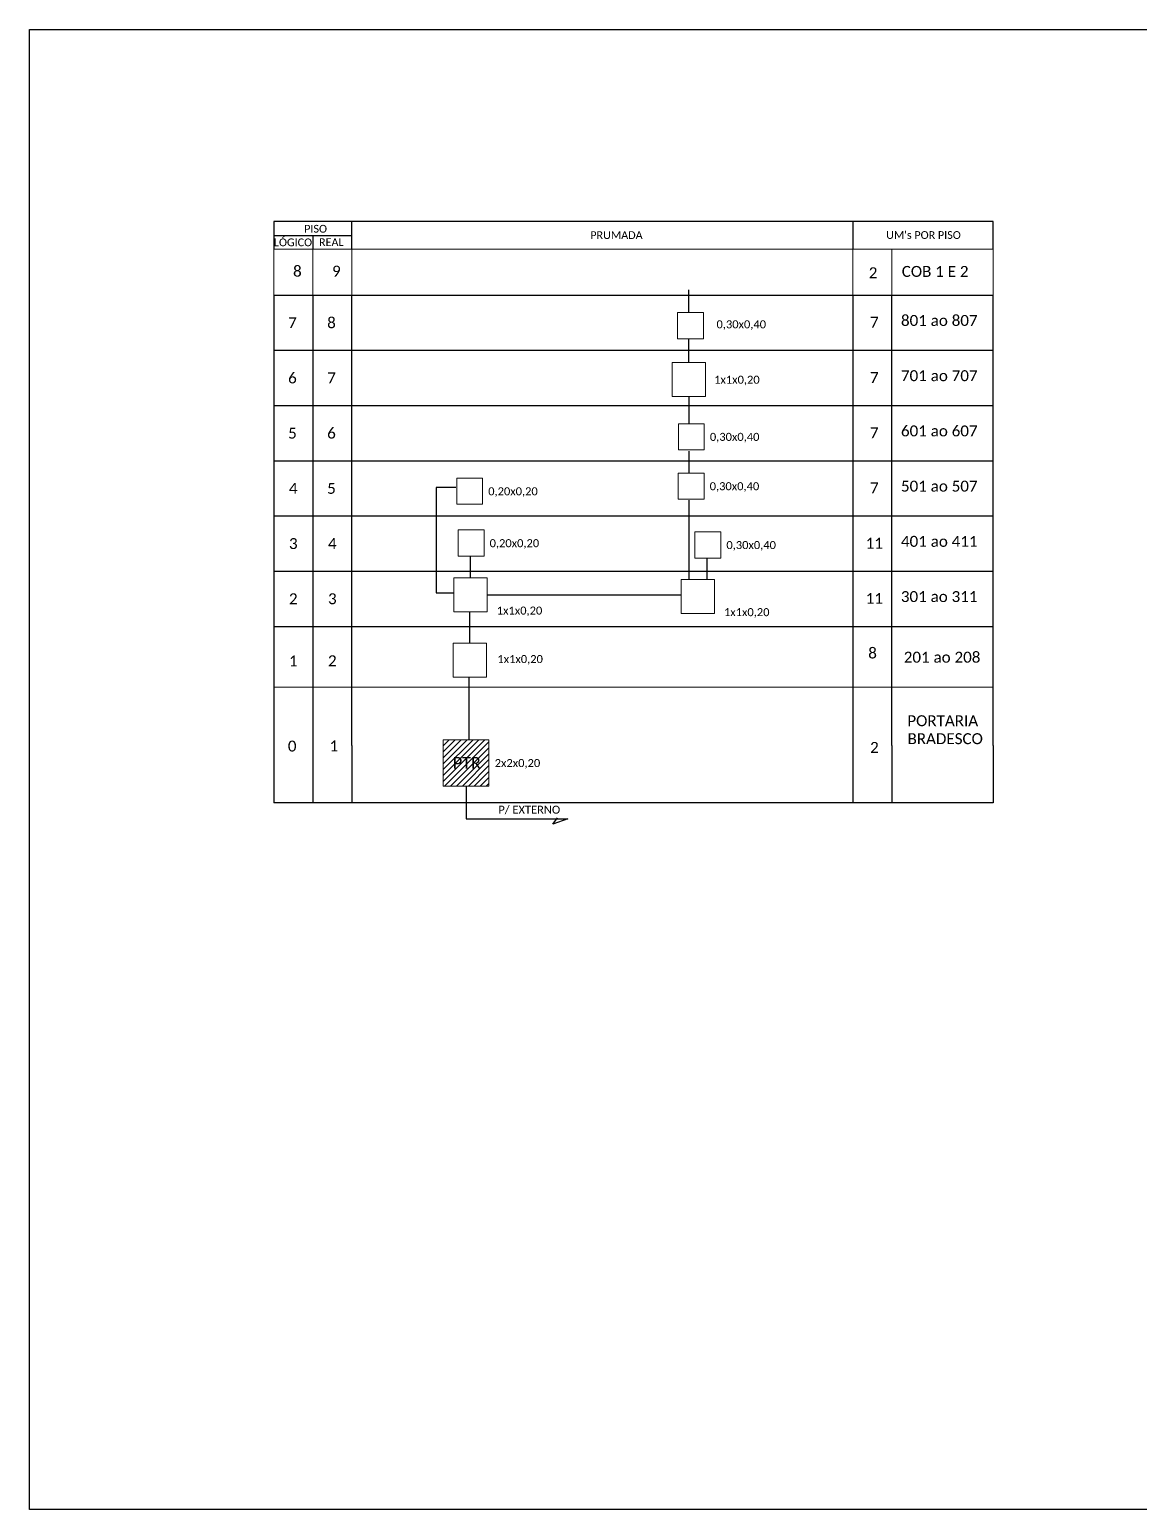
# Model space of a CAD drawing. Header units: metres. Extents: x -36 to 590097, y -8 to 9716508.
# Drawn here: x 588779 to 589438, y 9714613 to 9715491 of the extents above; entities that cross this region are included whole.
import ezdxf
from ezdxf.enums import TextEntityAlignment as Align

# ---------------------------------------------------------------- set-up
doc = ezdxf.new("R2010")
doc.units = ezdxf.units.M
doc.header["$LTSCALE"] = 0.5
doc.header["$MEASUREMENT"] = 0
doc.layers.add('DROP DE CLIENTE', color=140, linetype='Continuous')
doc.styles.add('WMF-Calibri0', font='calibri.ttf')

msp = doc.modelspace()

# ---------------------------------------------------------------- hatches: boundary and pattern name
h = msp.add_hatch()
h.set_pattern_fill('ANSI31', color=1, scale=20, style=0)
h.set_pattern_definition([(45, (587801.0957, 9714273.943), (-1.767767, 1.767767), [])])
h.paths.add_polyline_path([(589024.34, 9715041.87), (589051.48, 9715041.87), (589051.48, 9715069.39), (589024.34, 9715069.39)])
h.paths.add_polyline_path([(589028.34, 9715050.58), (589048.5, 9715050.58), (589048.5, 9715060.88), (589028.34, 9715060.88)], flags=24)

# ---------------------------------------------------------------- linework, layer by layer
at = {"color": 3}
for p, q in [((589170.23, 9715227.82), (589170.23, 9715240.49)), ((589170.15, 9715164.63), (589170.15, 9715211.56)), ((589040.44, 9715165.6), (589040.44, 9715178.27)), ((589180.87, 9715164.49), (589180.87, 9715177.16)), ((589050.57, 9715155.29), (589165.44, 9715155.29)), ((589040.05, 9715126.88), (589040.05, 9715145.07)), ((589039.75, 9715069.86), (589039.75, 9715106.57))]:
    msp.add_line(p, q, dxfattribs=at)
at = {"color": 0}
for p, q in [((588923.84, 9715066.06), (588923.84, 9715031.93)), ((588946.98, 9715066.06), (588946.98, 9715031.93)), ((588970.13, 9715066.06), (588970.13, 9715031.93)), ((589267.28, 9715066.06), (589267.28, 9715031.93)), ((589290.43, 9715066.06), (589290.43, 9715031.93))]:
    msp.add_line(p, q, dxfattribs=at)
for p, q in [((589350.46, 9715066.06), (589350.46, 9715031.93)), ((589350.46, 9715031.93), (588923.84, 9715031.93))]:
    msp.add_line(p, q)
msp.add_lwpolyline([(590096.69, 9714613.06), (588779.02, 9714613.06), (588779.02, 9715490.52), (590096.69, 9715490.52)], close=True)
for points in [[(589350.46, 9715376.73), (588923.84, 9715376.73)], [(588923.84, 9715368.5), (588970.13, 9715368.5)], [(588923.84, 9715333.12), (589350.46, 9715333.12)]]:
    msp.add_lwpolyline(points, dxfattribs=at)
for points in [[(588923.84, 9715376.73), (588923.84, 9715360.28)], [(588970.13, 9715360.28), (588970.13, 9715376.73)], [(589267.28, 9715376.73), (589267.28, 9715360.28)], [(589350.46, 9715360.28), (589350.46, 9715376.73)], [(588946.98, 9715368.5), (588946.98, 9715360.28)], [(588923.84, 9715333.12), (589350.46, 9715333.12)], [(588923.84, 9715333.12), (589350.46, 9715333.12)], [(588923.84, 9715333.12), (588923.84, 9715066.06)], [(588946.98, 9715333.12), (588946.98, 9715066.06)], [(588970.13, 9715066.06), (588970.13, 9715333.12)], [(589267.28, 9715333.12), (589267.28, 9715066.06)], [(589290.43, 9715066.06), (589290.43, 9715333.12)], [(589350.46, 9715066.06), (589350.46, 9715333.12)], [(588923.84, 9715300.38), (589350.46, 9715300.38)], [(588923.84, 9715267.64), (589350.46, 9715267.64)], [(588923.84, 9715234.89), (589350.46, 9715234.89)], [(588923.84, 9715202.15), (589350.46, 9715202.15)], [(588923.84, 9715169.41), (589350.46, 9715169.41)], [(588923.84, 9715136.66), (589350.46, 9715136.66)]]:
    msp.add_lwpolyline(points)
at = {"color": 3}
for points in [[(589169.91, 9715336.28), (589169.91, 9715322.59)], [(589169.88, 9715306.96), (589169.88, 9715293.27)], [(589170.11, 9715273.05), (589170.11, 9715256.91)], [(589031.75, 9715219.01), (589020.09, 9715219.01), (589020.09, 9715156.61), (589030.33, 9715156.61)]]:
    msp.add_lwpolyline(points, dxfattribs=at)
at = {"lineweight": 0}
for points in [[(589178.69, 9715322.76), (589163.36, 9715322.76), (589163.36, 9715307.22), (589178.69, 9715307.22)], [(589179.91, 9715293.14), (589160.1, 9715293.14), (589160.1, 9715273.05), (589179.91, 9715273.05)], [(589179.2, 9715256.84), (589163.87, 9715256.84), (589163.87, 9715241.3), (589179.2, 9715241.3)], [(589047.72, 9715224.57), (589032.39, 9715224.57), (589032.39, 9715209.04), (589047.72, 9715209.04)], [(589179.08, 9715227.57), (589163.76, 9715227.57), (589163.76, 9715212.04), (589179.08, 9715212.04)], [(589048.56, 9715193.8), (589033.24, 9715193.8), (589033.24, 9715178.27), (589048.56, 9715178.27)], [(589188.99, 9715192.7), (589173.66, 9715192.7), (589173.66, 9715177.16), (589188.99, 9715177.16)], [(589050.48, 9715165.34), (589030.68, 9715165.34), (589030.68, 9715145.26), (589050.48, 9715145.26)], [(589185.25, 9715164.4), (589165.44, 9715164.4), (589165.44, 9715144.32), (589185.25, 9715144.32)], [(589050.02, 9715126.65), (589030.21, 9715126.65), (589030.21, 9715106.57), (589050.02, 9715106.57)]]:
    msp.add_lwpolyline(points, close=True, dxfattribs=at)
at = {"color": 1, "lineweight": 0}
msp.add_lwpolyline([(589024.34, 9715069.39), (589051.48, 9715069.39), (589051.48, 9715041.87), (589024.34, 9715041.87)], close=True, dxfattribs=at)
at = {"color": 1}
for points in [[(589037.91, 9715041.87), (589037.91, 9715022.61), (589098.18, 9715022.61)], [(589089.36, 9715019.42), (589092.17, 9715023.08)], [(589098.18, 9715022.61), (589089.36, 9715019.42)]]:
    msp.add_lwpolyline(points, dxfattribs=at)
at = {"layer": 'DROP DE CLIENTE', "color": 0, "lineweight": 0}
for p, q in [((588923.84, 9715360.28), (589350.46, 9715360.28)), ((588923.84, 9715360.28), (588923.84, 9715333.12)), ((588946.98, 9715360.28), (588946.98, 9715333.12)), ((588970.13, 9715360.28), (588970.13, 9715333.12)), ((589267.28, 9715360.28), (589267.28, 9715333.12)), ((589290.43, 9715333.12), (589290.43, 9715360.44)), ((589350.46, 9715360.28), (589350.46, 9715333.12)), ((588923.84, 9715100.68), (589350.46, 9715100.68))]:
    msp.add_line(p, q, dxfattribs=at)

# ---------------------------------------------------------------- texts
at = {"color": 0, "style": 'WMF-Calibri0'}
for s, p in [('     PISO', (588933.76, 9715370.12)), ('PRUMADA', (589111.58, 9715366.35)), ("UM's POR PISO", (589287.06, 9715366.4)), ('  LÓGICO', (588920.67, 9715362.06)), ('    REAL', (588944.2, 9715362.17))]:
    msp.add_text(s, height=4.6, dxfattribs=at).set_placement(p)
at = {"color": 7, "style": 'WMF-Calibri0'}
for s, height, p in [('COB 1 E 2', 6.48, (589296.31, 9715343.89)), ('0,30x0,40', 4.746, (589186.43, 9715313.39)), ('801 ao 807', 6.48, (589295.84, 9715314.81)), ('1x1x0,20', 4.746, (589185.03, 9715280.54)), ('701 ao 707', 6.48, (589295.84, 9715282.06)), ('0,30x0,40', 4.746, (589182.5, 9715246.64)), ('601 ao 607', 6.48, (589295.84, 9715249.32)), ('0,30x0,40', 4.746, (589182.39, 9715217.38)), ('501 ao 507', 6.48, (589295.84, 9715216.57)), ('0,20x0,20', 4.746, (589051.02, 9715214.37)), ('0,20x0,20', 4.746, (589051.86, 9715183.6)), ('0,30x0,40', 4.746, (589192.29, 9715182.5)), ('401 ao 411', 6.48, (589295.84, 9715183.83)), ('301 ao 311', 6.48, (589295.78, 9715151.09)), ('1x1x0,20', 4.746, (589056.1, 9715143.65)), ('1x1x0,20', 4.746, (589190.86, 9715142.71)), ('1x1x0,20', 4.746, (589056.46, 9715114.9)), ('201 ao 208', 6.48, (589297.5, 9715115.14)), ('PORTARIA', 6.48, (589299.59, 9715077.47)), ('BRADESCO', 6.48, (589299.73, 9715066.82)), ('PTR', 6.866, (589030.06, 9715052.33)), ('2x2x0,20', 4.746, (589054.88, 9715053.24)), ('P/ EXTERNO', 4.746, (589057.02, 9715025.58))]:
    msp.add_text(s, height=height, dxfattribs=at).set_placement(p)
for tag, flags, p in [('8', 4, (588937.84, 9715347.28)), ('9', 4, (588960.98, 9715347.28)), ('2', 4, (589279.31, 9715346.33)), ('7', 4, (588934.92, 9715316.72)), ('8', 4, (588958.07, 9715316.72)), ('7', 4, (589280.03, 9715316.98)), ('6', 4, (588934.92, 9715283.98)), ('7', 4, (588958.07, 9715283.98)), ('7', 4, (589280.03, 9715284.24)), ('5', 4, (588934.92, 9715251.24)), ('6', 4, (588958.07, 9715251.24)), ('7', 4, (589280.03, 9715251.49)), ('4', 4, (588935.41, 9715218.49)), ('5', 4, (588958.07, 9715218.49)), ('7', 4, (589280.03, 9715218.75)), ('3', 4, (588935.41, 9715185.75)), ('4', 4, (588958.56, 9715185.75)), ('11', 4, (589280.03, 9715186)), ('2', 4, (588935.41, 9715153.01)), ('3', 4, (588958.56, 9715153.03)), ('11', 4, (589280.03, 9715153.26)), ('1', 4, (588935.41, 9715116.16)), ('2', 12, (588958.56, 9715116.24)), ('8', 4, (589279, 9715120.87)), ('0', 4, (588934.76, 9715065.68)), ('1', 12, (588959.48, 9715065.76)), ('2', 4, (589280.09, 9715064.88))]:
    msp.add_attdef(tag, text='XX', height=6.48, dxfattribs=dict(at, flags=flags)).set_placement(p, align=Align.MIDDLE_CENTER)

doc.saveas('drawing.dxf')
